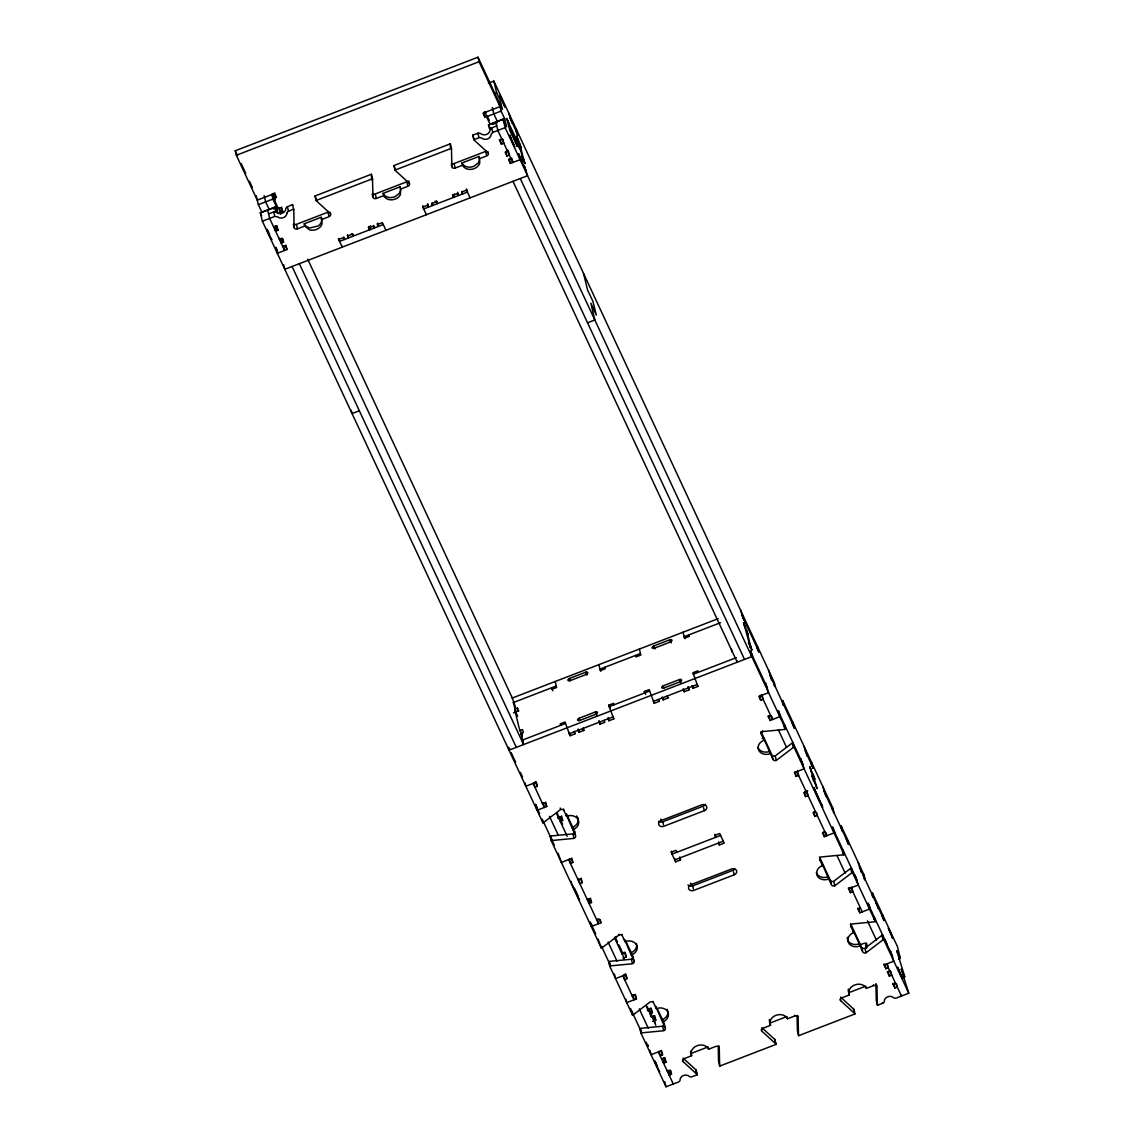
<?xml version="1.0" encoding="UTF-8"?>
<svg xmlns="http://www.w3.org/2000/svg" width="1144" height="1144" viewBox="0 0 1144 1144"><rect width="100%" height="100%" fill="white"/><g stroke="black" fill="none" stroke-linecap="round" stroke-linejoin="round"><path stroke-width="1.5" d="M286.801 213.299L287.816 211.497L293.622 209.152A2.545 2.059 -13.6 0 1 293.751 209.595L294.151 227.856A2.617 2.102 -13.6 0 0 297.469 228.843L304.762 226.04L309.466 229.844A9.138 7.379 -13.6 0 0 322.065 223.781L321.207 217.246L304.218 223.795L304.762 226.04M277.735 213.256L274.875 207.107L260.303 212.698L262.362 221.207L542.899 822.822A2.617 2.102 -13.6 0 0 543.557 822.479L560.56 809.537A2.617 2.102 -13.6 0 1 563.892 810.524L566.58 816.287A9.152 7.379 -13.6 0 1 578.221 819.747A9.152 7.379 -13.6 0 1 572.858 829.757L575.546 835.52A2.617 2.102 -13.6 0 1 574.016 838.38L551.951 840.497A2.617 2.102 -13.6 0 0 551.222 840.683L550.135 836.178A2.617 2.102 -13.6 0 1 550.865 835.992L572.929 833.876A2.617 2.102 -13.6 0 0 574.46 831.016L575.375 834.777M760.974 731.474L771.914 754.911A2.617 2.102 -13.6 0 0 775.232 755.898L792.249 742.956A2.617 2.102 -13.6 0 1 792.906 742.613L793.993 747.118L844.129 854.639A2.617 2.102 -13.6 0 1 843.4 854.825L821.335 856.942A2.617 2.102 -13.6 0 0 819.805 859.802L822.493 865.565A9.152 7.379 -13.6 0 0 817.145 875.575A9.152 7.379 -13.6 0 0 828.771 879.035L831.474 884.798A2.617 2.102 -13.6 0 0 834.791 885.785L851.808 872.843A2.617 2.102 -13.6 0 1 852.466 872.486L851.365 867.981A2.617 2.102 -13.6 0 0 850.707 868.339L833.704 881.28A2.617 2.102 -13.6 0 1 830.372 880.294L819.447 856.856M793.993 747.118A2.617 2.102 -13.6 0 0 793.335 747.461L776.333 760.402A2.617 2.102 -13.6 0 1 773.001 759.416L763.491 737.937A9.152 7.379 -13.6 0 0 762.133 738.566M632.932 956.398A2.617 2.102 -13.6 0 1 631.402 959.258L609.337 961.375A2.617 2.102 -13.6 0 0 608.608 961.561L609.695 966.065A2.617 2.102 -13.6 0 1 610.424 965.879L632.489 963.763A2.617 2.102 -13.6 0 0 634.019 960.903L631.331 955.14A9.152 7.379 -13.6 0 0 636.679 945.13A9.152 7.379 -13.6 0 0 625.053 941.669L622.35 935.906A2.617 2.102 -13.6 0 0 619.033 934.905L602.016 947.861A2.617 2.102 -13.6 0 1 601.372 948.204L551.222 840.683M664.249 1024.581A2.617 2.102 -13.6 0 1 662.619 1026.239L640.568 1028.342A2.617 2.102 -13.6 0 0 639.825 1028.527L640.926 1033.032L665.994 1086.8L678.392 1082.024A2.617 2.102 -13.6 0 0 680.079 1079.85A5.234 4.218 -13.6 0 1 683.468 1075.532A5.234 4.218 -13.6 0 1 689.246 1076.332A2.617 2.102 -13.6 0 0 692.134 1076.733L697.254 1074.759A2.617 2.102 -13.6 0 0 696.896 1074.245L682.839 1061.403A2.617 2.102 -13.6 0 1 684.369 1058.543L691.648 1055.726A9.152 7.379 -13.6 0 1 697.011 1045.73A9.152 7.379 -13.6 0 1 708.636 1049.177L715.929 1046.374A2.617 2.102 -13.6 0 1 719.247 1047.361L719.633 1065.479A2.617 2.102 -13.6 0 0 719.79 1066.065L776.104 1044.358A2.617 2.102 -13.6 0 0 775.746 1043.843L761.689 1031.001A2.617 2.102 -13.6 0 1 763.22 1028.141L770.513 1025.339A9.152 7.379 -13.6 0 1 775.861 1015.329A9.152 7.379 -13.6 0 1 787.501 1018.789L794.78 1015.972A2.617 2.102 -13.6 0 1 798.112 1016.973L798.483 1035.077A2.617 2.102 -13.6 0 0 798.641 1035.678L854.968 1013.956A2.617 2.102 -13.6 0 0 854.611 1013.455L840.554 1000.614A2.617 2.102 -13.6 0 1 842.084 997.754L849.363 994.937A9.152 7.379 -13.6 0 1 854.725 984.927A9.152 7.379 -13.6 0 1 866.365 988.387L873.644 985.585A2.617 2.102 -13.6 0 1 876.962 986.571L877.348 1004.689A2.617 2.102 -13.6 0 0 877.505 1005.276L882.625 1003.302A2.617 2.102 -13.6 0 0 884.312 1001.143A5.234 4.218 -13.6 0 1 887.701 996.81A5.234 4.218 -13.6 0 1 893.464 997.611A2.617 2.102 -13.6 0 0 896.353 998.011L908.765 993.235L883.697 939.467L882.596 934.963A2.617 2.102 -13.6 0 0 881.938 935.306L864.936 948.262A2.617 2.102 -13.6 0 1 861.604 947.275L850.678 923.823M860.002 946.002A9.152 7.379 -13.6 0 1 848.376 942.542A9.152 7.379 -13.6 0 1 853.724 932.546L853.181 930.286L862.705 951.779A2.617 2.102 -13.6 0 0 866.022 952.766L883.039 939.81A2.617 2.102 -13.6 0 1 883.697 939.467M491.634 127.913L489.947 130.073A5.234 4.218 -13.6 0 1 486.558 134.406A5.234 4.218 -13.6 0 1 480.78 133.605L478.664 133.004L472.772 135.178L473.873 139.682A2.545 2.059 -13.6 0 0 474.116 140.069L488.288 153.039A2.617 2.102 -13.6 0 1 486.758 155.899L479.465 158.701L479.779 162.991A9.152 7.379 -13.6 0 1 465.665 168.44L463.248 166.495L461.933 163.006L478.921 156.456L479.465 158.701M496.753 125.911L489.46 128.714L488.502 124.753L503.06 119.119L505.133 127.627L492.721 132.418L491.033 134.577A5.234 4.218 -13.6 0 1 487.644 138.91A5.234 4.218 -13.6 0 1 481.867 138.109L479.751 137.509L473.873 139.682M279.536 212.755L282.625 211.568L280.838 207.722L278.407 208.651L273.616 198.398L276.047 197.454L274.26 193.608L257.257 200.157L236.336 155.269L235.235 150.765L478.006 57.2L498.941 102.088M236.336 155.269L479.093 61.704L478.006 57.2M488.388 83.183L493.851 81.081L774.388 682.711L775.475 687.215M494.88 93.551L496.696 92.85L493.851 81.081M274.96 192.95L272.529 193.894L273.616 198.398M486.171 111.54L483.74 112.484L484.827 116.988L487.258 116.044L489.303 120.449M272.93 199.07L276.505 206.764L261.933 212.355L258.358 204.662L272.93 199.07L271.772 194.323M490.147 124.424L486.558 116.731L501.115 111.097L498.827 101.601L502.402 109.295L500.286 100.543L496.696 92.85M491.605 123.867L504.704 118.79L501.115 111.097M273.43 208.966L276.347 207.85L277.234 209.767L276.505 206.764M492.892 124.381L497.254 122.694M268.554 213.899L275.833 211.068L274.875 207.107M292.678 205.248L292.664 205.091A2.545 2.059 -13.6 0 0 292.521 204.647L286.729 206.992L285.714 208.794A5.234 4.218 -13.6 0 1 282.325 213.127A5.234 4.218 -13.6 0 1 276.548 212.326L273.673 211.926L274.574 215.673M321.75 219.491L329.029 216.688A2.617 2.102 -13.6 0 0 330.559 213.828L316.402 200.858L315.058 195.967L371.385 174.26L371.643 179.794M400.614 189.103L400.071 186.844L383.068 193.393L384.398 196.897L386.786 198.827A9.166 7.393 -13.6 0 0 400.343 194.823L400.614 189.103L407.893 186.286A2.617 2.102 -13.6 0 0 409.423 183.426L395.366 170.585A2.788 2.245 -13.6 0 1 395.08 170.213L393.922 165.565L450.236 143.858A2.617 2.102 -13.6 0 1 450.393 144.459L450.464 147.748M262.362 221.207L274.76 216.43L277.649 216.831A5.234 4.218 -13.6 0 0 283.426 217.632A5.234 4.218 -13.6 0 0 286.801 213.299M316.159 200.472L372.472 178.764L373.016 197.469A2.617 2.102 -13.6 0 0 376.333 198.455L383.612 195.653M395.009 170.07L451.337 148.362A2.617 2.102 -13.6 0 1 451.494 148.963L451.866 167.067A2.617 2.102 -13.6 0 0 455.198 168.054L462.476 165.251M273.716 227.027L276.962 225.783L278.049 230.287L275.618 231.217L275.075 228.972M273.831 227.37L276.076 225.683M503.002 139.883L503.818 143.257L501.401 144.201L499.599 140.355L501.844 138.667M328.771 211.697A2.617 2.102 -13.6 0 1 327.942 212.183L296.382 224.338A2.617 2.102 -13.6 0 1 293.565 223.995M407.636 181.31A2.617 2.102 -13.6 0 1 406.806 181.782L375.246 193.951A2.617 2.102 -13.6 0 1 372.415 193.608M486.486 150.908A2.617 2.102 -13.6 0 1 485.657 151.394L454.096 163.549A2.617 2.102 -13.6 0 1 451.279 163.206M282.668 238.395L283.583 242.142L281.152 243.086L280.065 238.581L281.81 242.313M506.921 156.056L509.352 155.126L508.265 150.622L505.834 151.551L506.921 156.056L505.133 152.209L507.564 151.28L507.192 149.778M510.996 158.659L508.565 159.588L510.367 163.435L520.077 159.688L518.618 153.682L520.777 159.03M285.928 245.016L287.015 249.521L277.306 253.267L275.847 247.261L277.649 251.108M341.97 246.017L342.242 247.147L338.653 239.453L343.5 237.58L344.401 239.511L343.801 237.008M347.662 234.692L348.448 237.952L347.547 236.022L352.409 234.148L353.31 236.079M369.598 227.241A1.959 1.144 -25 0 1 368.94 227.584L369.483 229.844L368.597 227.913L373.444 226.04L374.345 227.971L373.731 225.468M377.606 223.151L378.392 226.412L377.491 224.481L382.353 222.608L385.943 230.302M426.397 214.714L422.808 207.021L427.67 205.148L427.484 204.39M436.379 200.958L436.565 201.716L431.717 203.589L432.604 205.505L432.003 203.003M453.096 195.152L453.653 197.397L452.752 195.481L457.6 193.608L457.428 192.85M466.323 189.418L466.509 190.176L461.647 192.049L462.548 193.965L461.947 191.463M383.24 224.539L339.553 241.384L338.824 238.381M359.345 410.753L352.052 413.556L351.265 410.281M587.544 322.794L594.823 319.991L590.847 303.117L596.324 315.1L592.878 301.244L587.616 290.204L583.54 273.43M512.112 698.097L718.175 618.675M513.198 702.602L556.299 685.985M570.055 680.68L586.228 674.445A1.959 1.144 -25 0 0 587.787 672.615A1.959 1.144 -25 0 0 585.685 672.2L569.497 678.435A1.959 1.144 -25 0 0 567.953 680.265A1.959 1.144 -25 0 0 570.055 680.68L569.497 678.435L570.184 679.879M640.454 653.553L599.985 669.14L600.886 671.07M654.211 648.248L670.398 642.013A1.959 1.144 -25 0 0 671.943 640.182A1.959 1.144 -25 0 0 669.855 639.753L653.667 646.002A1.959 1.144 -25 0 0 652.109 647.819A1.959 1.144 -25 0 0 654.211 648.248L653.667 646.002L655.011 648.877M720.606 622.651L684.155 636.707L685.042 638.638M516.33 711.911L514.986 709.023L517.403 708.093L518.747 710.982M513.499 712.884L518.132 711.096L517.403 708.093M519.533 730.802L522.622 729.615L523.351 732.618L520.92 733.547L522.493 740.054M608.007 718.832L608.908 720.763L613.77 718.89L608.722 705.19L613.57 703.317L613.942 704.818M644.687 692.964L644.329 691.462L649.177 689.589L654.225 703.288L659.087 701.415L658.901 700.671M522.293 740.139L565.393 723.523M579.15 718.232L595.323 711.983A1.959 1.144 -25 0 1 597.425 712.412A1.959 1.144 -25 0 1 595.881 714.242L579.693 720.477A1.959 1.144 -25 0 1 577.591 720.048A1.959 1.144 -25 0 1 579.15 718.232L579.693 720.477M609.08 706.692L649.549 691.09M663.306 685.785L679.493 679.55A1.959 1.144 -25 0 1 681.581 679.979A1.959 1.144 -25 0 1 680.036 681.81L663.849 688.044A1.959 1.144 -25 0 1 661.761 687.615A1.959 1.144 -25 0 1 663.306 685.785L663.849 688.044M693.25 674.245L736.336 657.643M750.922 654.911L752.137 654.454L750.335 650.607L751.794 656.613L509.023 750.178L508.293 747.175M569.169 733.804L612.869 716.959M653.324 701.372L697.025 684.527M560.531 725.396L560.174 723.895L565.022 722.021L570.069 735.735L574.917 733.862L574.317 731.359M577.892 729.629L578.964 732.303L583.826 730.43L583.211 727.927M598.841 721.135L600.014 724.195L604.861 722.322L603.961 720.391M662.047 697.182L663.134 699.856L667.982 697.983L667.796 697.239M683.082 689.074L684.169 691.748L689.017 689.875L688.23 686.629M691.991 685.642L693.064 688.316L697.926 686.443L697.74 685.699M536.25 781.838L533.833 782.782L534.92 787.286L537.351 786.357L535.378 781.752M535.549 782.496L525.84 786.243L525.024 782.868M760.688 700.271L763.119 699.327L762.033 694.823L759.602 695.766L760.688 700.271L758.901 696.424L768.611 692.678L765.365 682.825L765.722 684.327M780.523 716.058L778.363 710.71L779.822 716.716L770.112 720.463L768.31 716.616L770.741 715.672M545.674 802.044L546.76 806.549L537.051 810.295L535.592 804.289L537.394 808.136M557.628 817.846L560.875 816.601L562.662 820.448L560.231 821.378L567.167 836.25M799.656 759.43L800.871 758.958L804.118 768.811L794.408 772.558L796.195 776.404L798.626 775.475L797.54 770.97M661.16 820.52L701.615 804.918A3.918 3.16 -13.6 0 1 706.606 806.406A3.918 3.16 -13.6 0 1 704.304 810.681L663.849 826.283A3.918 3.16 -13.6 0 1 658.858 824.795A3.918 3.16 -13.6 0 1 661.16 820.52L660.789 819.018M658.515 821.263A3.918 3.16 -13.6 0 0 662.748 821.778L703.217 806.177A3.918 3.16 -13.6 0 0 705.39 804.346M571.757 857.986L572.858 862.49L570.427 863.42L569.326 858.915M807.764 790.847L804.518 792.091L805.619 796.596L808.05 795.666L807.492 793.407M578.049 879.779L580.48 878.835L582.267 882.682L579.836 883.626L578.406 879.035M806.248 791.82L803.817 792.749L805.619 796.596M720.606 835.42L672.057 854.125L671.328 851.122M674.745 859.902L723.308 841.183M676.919 852.266L676.018 850.335L671.156 852.209L675.646 861.832L680.494 859.959L679.779 856.956M718.446 843.056L719.347 844.987L724.195 843.114L719.719 833.49L714.857 835.363L715.758 837.294L715.029 834.291M587.315 899.656L589.746 898.712L591.534 902.559L589.117 903.503L588.016 898.998L589.403 901.972M815.515 811.697L813.084 812.626L814.885 816.473L817.316 815.543L816.587 812.54M596.739 919.847L599.156 918.918L600.957 922.765L591.248 926.511L590.161 921.992L595.652 933.776M824.938 831.888L822.507 832.832L824.309 836.679L834.019 832.932L832.56 826.926L834.72 832.274M691.048 884.627L731.516 869.04A3.918 3.16 -13.6 0 1 736.507 870.512A3.918 3.16 -13.6 0 1 734.205 874.803L693.75 890.404A3.918 3.16 -13.6 0 1 688.759 888.917A3.918 3.16 -13.6 0 1 691.048 884.627L690.69 883.125M687.973 884.913A3.918 3.16 -13.6 0 0 692.649 885.899L733.118 870.298A3.918 3.16 -13.6 0 0 734.891 869.068M616.859 936.664L614.428 937.594L622.05 953.939L624.295 952.251M621.95 953.596L625.182 952.351M623.037 958.1L626.268 956.856L625.368 953.109M851.722 887.172L849.291 888.116L850.392 892.62L852.823 891.676L851.908 887.93M625.067 974.102L625.253 974.86L615.543 978.606L614.442 974.102M850.392 892.62L848.591 888.774L858.3 885.027L855.054 875.174L855.426 876.676M627.041 978.706L624.61 979.636L623.523 975.131L625.954 974.202L627.041 978.706L625.253 974.86M632.131 995.652L635.363 994.393L635.549 995.151M870.226 908.422L868.067 903.074L869.511 909.08L859.802 912.812L858.014 908.965L860.445 908.036M635.678 995.652L636.464 998.898L626.755 1002.644L625.925 999.27M647.332 1010.195L650.564 1008.951L650.393 1008.207M649.935 1013.741L652.366 1012.797L651.265 1008.293L648.848 1009.237L649.935 1013.741L651.579 1017.259L653.825 1015.572M652.566 1021.42L655.798 1020.176L654.711 1015.672L652.28 1016.601L655.812 1025.267M860.131 944.815L863.463 943.543A2.617 2.102 -13.6 0 1 866.78 944.529L866.852 947.918M887.529 964.564L888.316 967.824L885.899 968.754L884.097 964.907L893.807 961.174L890.561 951.322L890.919 952.823M898.512 959.144L900.328 958.443L897.482 946.674L872.414 892.921A2.617 2.102 -13.6 0 0 871.757 893.264L872.672 897.025M661.461 1050.335L662.548 1054.839L660.117 1055.783L659.03 1051.279M661.761 1059.301L664.006 1057.614M890.804 971.971L891.762 975.203L889.331 976.132L887.544 972.286L889.789 970.598M664.893 1057.714L665.98 1062.218L663.563 1063.148L662.219 1058.843M691.648 1055.726L691.105 1053.481L708.093 1046.932L708.636 1049.177M770.513 1025.339L769.969 1023.079L786.958 1016.53L787.501 1018.789M849.363 994.937L848.819 992.692L865.808 986.142L866.365 988.387M901.844 977.805L904.747 976.69L896.739 950.75L900.328 958.443M896.51 983.811L897.296 987.058L894.865 988.001L893.064 984.155L895.495 983.211M670.613 1070.326L671.514 1074.087L669.083 1075.017L667.996 1070.512L670.098 1075.003M770.312 753.653A9.152 7.379 -13.6 0 1 758.672 750.192A9.152 7.379 -13.6 0 1 764.035 740.182L761.346 734.419A2.617 2.102 -13.6 0 1 762.876 731.559L784.941 729.443A2.617 2.102 -13.6 0 0 785.671 729.257L784.569 724.753M640.926 1033.032A2.617 2.102 -13.6 0 1 641.655 1032.846L663.72 1030.744A2.617 2.102 -13.6 0 0 665.25 1027.884L664.335 1024.123M840.64 997.168L853.524 1008.951A2.617 2.102 -13.6 0 1 853.882 1009.451L854.968 1013.956M761.875 1027.669L774.66 1039.338A2.617 2.102 -13.6 0 1 775.017 1039.853L776.104 1044.358M683.068 1058.1L695.795 1069.74A2.617 2.102 -13.6 0 1 696.153 1070.255L697.254 1074.759M654.954 1061.003L654.926 1061.661M393.922 165.565L393.994 165.708A2.788 2.245 -13.6 0 0 394.28 166.08L395.18 169.841M315.058 195.967L316.33 200.229M274.417 226.483L275.904 230.73M267.138 229.286L267.081 230.001M504.661 106.421L505.09 107.121L499.942 95.395L504.661 106.421L504.118 104.175M514.299 146.218L514.743 146.918L509.581 135.178L514.299 146.218L513.756 143.972M814.242 788.359L813.799 787.658L822.693 807.335L814.242 788.359L814.785 790.604M897.954 967.881L897.511 967.18L902.673 978.921L897.954 967.881L898.498 970.141M267.324 230.673L271.643 240.04M782.067 700.914A2.617 2.102 -13.6 0 1 782.711 700.557L832.861 808.079L833.947 812.583A2.617 2.102 -13.6 0 1 833.404 812.74M840.525 826.297A2.617 2.102 -13.6 0 1 841.183 825.939L864.092 875.06L865.179 879.564A2.617 2.102 -13.6 0 1 864.449 879.75L863.534 876.004M509.895 117.646L517.36 133.676M741.612 614.557L758.429 650.636M769.64 674.674L793.922 726.769M805.147 750.807L812.612 766.837M823.823 790.89L848.119 842.985M859.33 867.023L883.626 919.118M516.974 137.409L521.292 148.105L520.391 146.175M743.915 624.066L748.219 634.763L747.332 632.832M811.282 771.442L809.666 766.523L814.871 779.15L813.985 777.219M507.307 120.034L518.675 144.401M479.093 61.704L500.028 106.592L483.04 113.142L484.827 116.988M508.394 124.539L519.762 148.906M812.869 777.949L811.968 776.032L817.173 788.659L815.558 783.726M523.423 158.687L525.053 163.621L521.464 155.941M750.364 645.345L751.98 650.278L748.39 642.599M904.747 976.69L901.172 968.997L908.765 993.235M503.06 119.119L506.649 126.812L504.704 118.79M518.99 155.184L526.454 171.214M750.707 652.109L767.524 688.173M778.735 712.212L803.016 764.306M832.918 828.428L857.214 880.522M868.425 904.575L892.72 956.67M505.133 127.627L785.671 729.257M852.466 872.486L875.36 921.606A2.617 2.102 -13.6 0 1 874.631 921.792L852.566 923.909A2.617 2.102 -13.6 0 0 851.036 926.769L853.724 932.546M497.425 121.621L493.836 113.9L492.306 107.579M778.42 729.972L786.557 747.418M837.05 855.698L845.173 873.144M867.438 920.891L876.461 940.225M520.263 178.535L744.515 659.416M761.332 695.481L772.543 719.519L771.814 716.516M796.825 771.628L826.726 835.735L825.997 832.732M851.022 887.83L862.233 911.882M886.529 963.977L901.472 996.038L901.3 995.28M488.502 124.753L489.932 127.842M512.984 181.338L737.222 662.219L736.865 660.717M828.771 879.035L821.95 863.32L822.493 865.565M466.509 190.176L470.098 197.869M697.926 686.443L692.878 672.743L697.74 670.87L698.097 672.372M671.285 642.842L669.855 639.753L670.398 642.013M457.6 193.608L458.501 195.524L457.714 192.278M689.017 689.875L687.944 687.201M680.923 682.625L679.493 679.55L680.036 681.81M436.565 201.716L437.466 203.632L436.922 201.387A1.959 1.144 -25 0 1 435.049 201.33M667.081 696.067L667.982 697.983M427.67 205.148L428.557 207.064L427.77 203.818M658.186 699.499L659.087 701.415M644.329 691.462L645.674 694.351M608.722 705.19L610.067 708.064M679.607 858.029L680.494 859.959M587.029 675.074L585.685 672.2L586.228 674.445M368.94 226.483L370.37 229.558M596.768 715.072L595.323 711.983L595.881 714.242M368.94 227.584L369.612 229.029M582.925 728.499L583.826 730.43M574.031 731.931L574.917 733.862M552.781 690.747L551.437 687.859L551.808 689.36L556.656 687.487L555.197 681.481M566.437 813.827L573.73 829.457M625.639 940.768L632.203 954.84M657.6 1009.308L664.163 1023.379M307.707 259.23L512.312 698.012L515.429 706.849M572.858 829.757L566.037 814.042L566.58 816.287M631.331 955.14L624.495 939.424L625.053 941.669M662.562 1022.107L655.726 1006.391L656.284 1008.65A9.152 7.379 -13.6 0 1 667.91 1012.097A9.152 7.379 -13.6 0 1 662.562 1022.107L665.25 1027.884M656.284 1008.65L653.582 1002.873A2.617 2.102 -13.6 0 0 650.264 1001.887L633.247 1014.828A2.617 2.102 -13.6 0 1 632.589 1015.186L609.695 966.065M517.674 716.258L514.814 710.109L519.304 728.628L522.164 734.777M273.216 195.352L275.261 199.742M624.481 953.009L626.268 956.856M650.564 1008.951L652.366 1012.797M654.01 1016.33L655.798 1020.176M277.735 211.797L276.347 207.85M520.92 733.547L522.265 736.436M558.844 816.23L562.605 824.309M615.286 937.251L617.517 942.07M618.89 944.987L620.963 949.434M621.263 950.078L624.209 959.287M648.548 1008.593L651.537 1015M653.024 1018.203L655.269 1023.022M523.037 741.212L521.607 738.137L523.594 744.558L299.342 263.678M269.226 209.567L265.637 201.859L264.107 195.538M276.262 226.44L278.049 230.287M283.583 242.142L281.781 238.295L279.365 239.239L279.093 238.109M287.015 249.521L285.228 245.674L282.797 246.603L282.611 245.86M546.76 806.549L544.973 802.702L542.542 803.631L542.356 802.888M572.858 862.49L571.056 858.644L561.346 862.39L558.086 853.224M636.464 998.898L634.663 995.051L632.246 995.995L632.06 995.237M662.548 1054.839L660.76 1050.993L651.036 1054.739L649.949 1050.235M664.192 1058.372L665.98 1062.218M671.514 1074.087L669.726 1070.241L667.295 1071.17L667.109 1070.412M275.06 227.856L276.347 230.602M549.477 816.344L558.343 835.363M608.107 942.07L616.973 961.103M639.239 1008.851L648.262 1028.184M663.105 1060.03L664.392 1062.776M292.063 266.481L516.302 747.375M533.118 783.44L544.344 807.478L543.243 802.974M568.625 859.573L598.526 923.694L597.44 919.19M622.822 975.789L634.033 999.842L632.947 995.337M658.329 1051.937L673.273 1083.997M235.235 150.765L237.48 155.584M241.227 163.592L245.703 173.216M249.435 181.224L252.438 187.645M260.303 212.698L261.733 215.773M267.782 230.659L269.698 234.792M511.196 752.681L515.601 762.133M520.363 772.329L522.551 777.033M536.693 807.349L539.611 813.627M542.199 819.147L554.468 845.473M574.46 888.345L578.192 896.353M598.112 939.052L601.372 948.204M601.558 946.46L610.438 965.493M630.458 1008.436L641.284 1031.631M646.217 1042.227L648.162 1046.388L647.79 1044.887M655.183 1061.46L657.428 1066.265M579.493 900.214L571.886 883.897M655.169 1062.361L659.573 1071.957M579.207 898.569L579.493 899.298M807.092 792.434L806.62 791.076M271.4 238.51L271.671 239.253M502.802 139.911L502.473 138.939M890.661 971.599L890.332 970.598M571.457 882.825L571.028 881.423M901.686 975.904L902.23 978.149M882.539 914.614L883.983 920.62L881.838 915.271M877.949 906.935L878.306 908.436L876.147 903.088M887.043 944.486L884.884 939.138L885.241 940.64M872.414 892.921L873.501 897.425M881.938 935.306L882.853 939.067M893.779 983.497L894.865 988.001M892.892 983.397L893.064 984.155M888.244 971.628L889.331 976.132M875.36 921.606L874.273 917.102A2.617 2.102 -13.6 0 1 873.544 917.288M887.358 971.542L887.544 972.286M873.716 918.046L874.087 919.547M884.798 964.249L885.899 968.754M861.132 870.87L861.489 872.371L858.243 862.519M883.912 964.163L884.097 964.907M847.032 838.481L848.49 844.486L846.331 839.138M841.183 825.939L842.27 830.444A2.617 2.102 -13.6 0 0 841.612 830.801M840.711 827.04L841.069 828.542M850.707 868.339L851.622 872.086M882.439 1002.544L882.625 1003.302M858.715 908.307L859.802 912.812M866.423 943.028L866.594 943.771M876.418 984.326L876.79 985.828M857.828 908.222L858.014 908.965M843.042 850.135L844.129 854.639M832.303 809.022L832.675 810.524M842.499 851.064L843.4 854.825M865.107 949.005L866.022 952.766M873.458 984.827L873.644 985.585M877.505 1005.276L876.418 1000.771A2.617 2.102 -13.6 0 1 876.261 1000.185L875.918 983.769M848.419 888.016L848.591 888.774M825.625 794.737L825.982 796.238L822.736 786.386M861.604 947.275L862.519 951.021M811.525 762.333L812.984 768.339L810.824 762.991M821.707 804.389L822.25 806.634M850.435 924.266L851.036 926.769M813.255 774.231L816.287 786.743M810.567 768.453L813.599 780.966M806.935 754.654L807.292 756.155L804.046 746.303M823.208 832.174L824.309 836.679M833.89 882.038L834.791 885.785M792.835 722.264L794.293 728.27L792.134 722.922M813.799 811.968L814.885 816.473M830.372 880.294L831.288 884.055M800.871 758.958L801.229 760.46M782.711 700.557L783.812 705.062A2.617 2.102 -13.6 0 0 783.154 705.419M782.424 702.416L782.782 703.918M792.434 743.7L793.335 747.461M819.633 859.044L819.805 859.802M853.524 1008.951L854.425 1012.697M773.844 683.64L774.388 685.899M784.14 726.183L784.755 728.685M795.109 771.9L796.195 776.404M771.428 678.521L771.8 680.022L768.539 670.169M757.328 646.117L758.787 652.137L756.627 646.775M840.182 999.112L840.554 1000.614M769.025 715.958L770.112 720.463M768.139 715.858L768.31 716.616M746.603 629.843L751.093 648.362M743.4 618.404L743.757 619.905L740.511 610.052M745.702 627.913L743.543 622.565L750.55 647.933L750.192 646.432M752.137 654.454L752.495 655.955M775.232 755.898L776.147 759.659M772.1 755.669L773.001 759.416M762.691 730.802L762.876 731.559M763.491 737.937L764.035 740.182M760.974 732.918L761.16 733.661M731.402 649.148L732.131 652.151M797.74 1015.472L797.926 1016.215M794.608 1015.229L794.78 1015.972M798.641 1035.678L797.554 1031.173A2.617 2.102 -13.6 0 1 797.397 1030.572L797.082 1015.758M689.003 634.834L689.374 636.336L684.512 638.209L683.054 632.203M692.463 685.814L693.064 688.316M774.66 1039.338L775.575 1043.099M733.476 871.799L734.205 874.803M683.554 689.246L684.169 691.748M718.618 841.984L719.347 844.987M761.332 1029.5L761.689 1031.001M703.574 807.678L704.304 810.681M662.519 697.354L663.134 699.856M516.273 129.172L517.731 135.178L515.572 129.83M519.662 143.186L524.152 161.704M518.775 141.255L516.616 135.907L523.623 161.275L523.251 159.774M524.667 167.367L524.295 165.866L527.556 175.718L284.784 269.298L283.698 264.793M653.624 700.786L654.225 703.288M511.683 121.493L512.054 122.994L508.794 113.142M639.367 649.048L640.812 655.054L635.964 656.928L635.592 655.426M515.872 140.569L517.331 146.575L509.852 130.545L506.949 118.533L509.109 123.881M692.649 885.899L693.378 888.902M500.371 96.153L500.915 98.413M510.009 135.95L510.567 138.209M511.697 158.001L512.798 162.505L497.84 130.445L495.781 121.936M509.28 158.93L510.367 163.435M674.917 858.829L675.646 861.832M500.3 139.697L501.401 144.201M499.413 139.597L499.599 140.355M718.89 1045.859L719.061 1046.617M662.748 821.778L663.477 824.781M719.79 1066.065L718.689 1061.561A2.617 2.102 -13.6 0 1 718.546 1060.974L718.26 1047.389M491.82 128.657L492.721 132.418M485.413 111.983L486.558 116.731M487.916 151.537L488.288 153.039M485.657 151.394L486.572 155.141M477.892 133.204L478.807 136.951M604.847 667.281L605.205 668.782L600.357 670.641L598.898 664.635M474.045 139.439L473.03 135.564A2.545 2.059 -13.6 0 1 472.772 135.178M613.155 716.387L613.77 718.89M695.795 1069.74L696.71 1073.487M608.122 717.502L608.908 720.763M682.467 1059.902L682.839 1061.403M599.213 720.934L600.014 724.195M466.68 189.089L467.41 192.092L423.709 208.937L422.98 205.934M450.236 143.858L451.494 148.963M454.282 164.307L455.198 168.054M662.619 1026.239L663.534 1029.986M451.322 164.822L451.694 166.323M653.224 1001.372L653.41 1002.115M452.566 194.723L452.752 195.481M650.793 1014.013L651.579 1017.259M647.418 1006.892L648.505 1011.396L646.346 1006.048M664.75 1081.695L665.994 1086.8M578.178 729.043L578.964 732.303M633.104 957.156L634.019 960.903M659.187 1070.598L659.473 1071.728M631.402 959.258L632.303 963.019M655.455 1062.576L655.726 1063.706M621.993 934.405L622.179 935.149M618.847 934.162L619.033 934.905M569.283 732.475L570.069 735.735M640.74 1029.1L641.655 1032.846M621.149 950.192L622.05 953.939M632.889 1013.327L633.075 1014.084M631.502 1010.681L632.589 1015.186M600.228 919.762L600.957 922.765M609.509 962.118L610.424 965.879M590.447 898.054L591.534 902.559M422.622 206.263L422.808 207.021M601.658 946.36L601.844 947.103M573.115 834.634L574.016 838.38M581.181 878.177L582.267 882.682M591.591 924.352L591.948 925.854M563.52 809.022L563.892 810.524M408.823 180.924L409.423 183.426M560.202 808.036L560.388 808.779M561.575 815.944L562.662 820.448M406.806 181.782L407.707 185.542M559.144 816.873L560.231 821.378M557.357 813.026L558.801 819.032L556.656 813.684M550.865 835.992L551.78 839.739M536.436 782.596L537.165 785.599M543.371 821.721L543.557 822.479M542.113 819.576L542.899 822.822M513.399 702.516L514.986 709.023M371.385 174.26L372.629 179.351M375.418 194.695L376.333 198.455M509.366 748.019L509.723 749.52M372.215 194.208L372.83 196.711M377.305 223.738L377.491 224.481M368.411 227.155L368.597 227.913M352.752 233.819L353.024 234.949M347.376 235.278L347.547 236.022M338.467 238.71L338.653 239.453M330.201 212.326L330.559 213.828M327.942 212.183L328.857 215.93M292.521 204.647L293.765 209.752M296.568 225.096L297.469 228.843M293.365 224.61L293.965 227.113M287.587 207.379L288.488 211.125M281.538 207.064L282.625 211.568M280.537 210.367L280.909 211.869M279.107 208.022L280.566 214.028M275.318 194.451L276.047 197.454M283.498 245.946L284.584 250.45L269.641 218.404L267.582 209.881M281.71 242.099L281.882 242.857M271.171 238.295L271.528 239.797M267.424 230.273L267.796 231.774M256.17 195.653L258.358 204.662M865.765 943.414L865.865 948.519M400.071 186.844A9.152 7.379 -13.6 0 1 399.099 193.636L394.709 196.854L391.934 197.54A9.152 7.379 -13.6 0 1 383.068 193.393M321.207 217.246A9.138 7.365 -13.6 0 1 318.318 225.911L310.253 227.885A9.138 7.365 -13.6 0 1 304.232 223.795M370.484 225.754A1.959 1.144 -25 0 1 370.156 226.755M478.921 156.442A9.152 7.379 -13.6 0 1 477.963 163.249L473.573 166.452L470.785 167.138A9.138 7.365 -13.6 0 1 461.933 162.991M832.861 808.079A2.617 2.102 -13.6 0 1 832.303 808.236M864.092 875.06A2.617 2.102 -13.6 0 1 863.348 875.246M774.388 682.711A2.617 2.102 -13.6 0 1 773.844 682.868M576.647 815.944A9.152 7.379 -13.6 0 1 572.315 827.498M769.769 751.394A9.152 7.379 -13.6 0 1 757.9 747.375M636.364 943.442A9.152 7.379 -13.6 0 1 630.787 952.88M667.081 1009.308A9.152 7.379 -13.6 0 1 662.018 1019.862M859.459 943.757A9.152 7.379 -13.6 0 1 847.275 937.308M828.227 876.776A9.152 7.379 -13.6 0 1 816.373 872.758M848.819 992.692A9.152 7.379 -13.6 0 1 848.347 989.088M769.969 1023.079A9.152 7.379 -13.6 0 1 769.497 1019.49M691.105 1053.481A9.152 7.379 -13.6 0 1 690.547 1051.121M352.066 234.005A1.959 1.144 -25 0 1 351.394 233.991M454.626 193.779A1.959 1.144 -25 0 1 453.753 194.809M892.048 936.107L888.316 928.099L892.592 938.366L892.048 936.107"/></g></svg>
